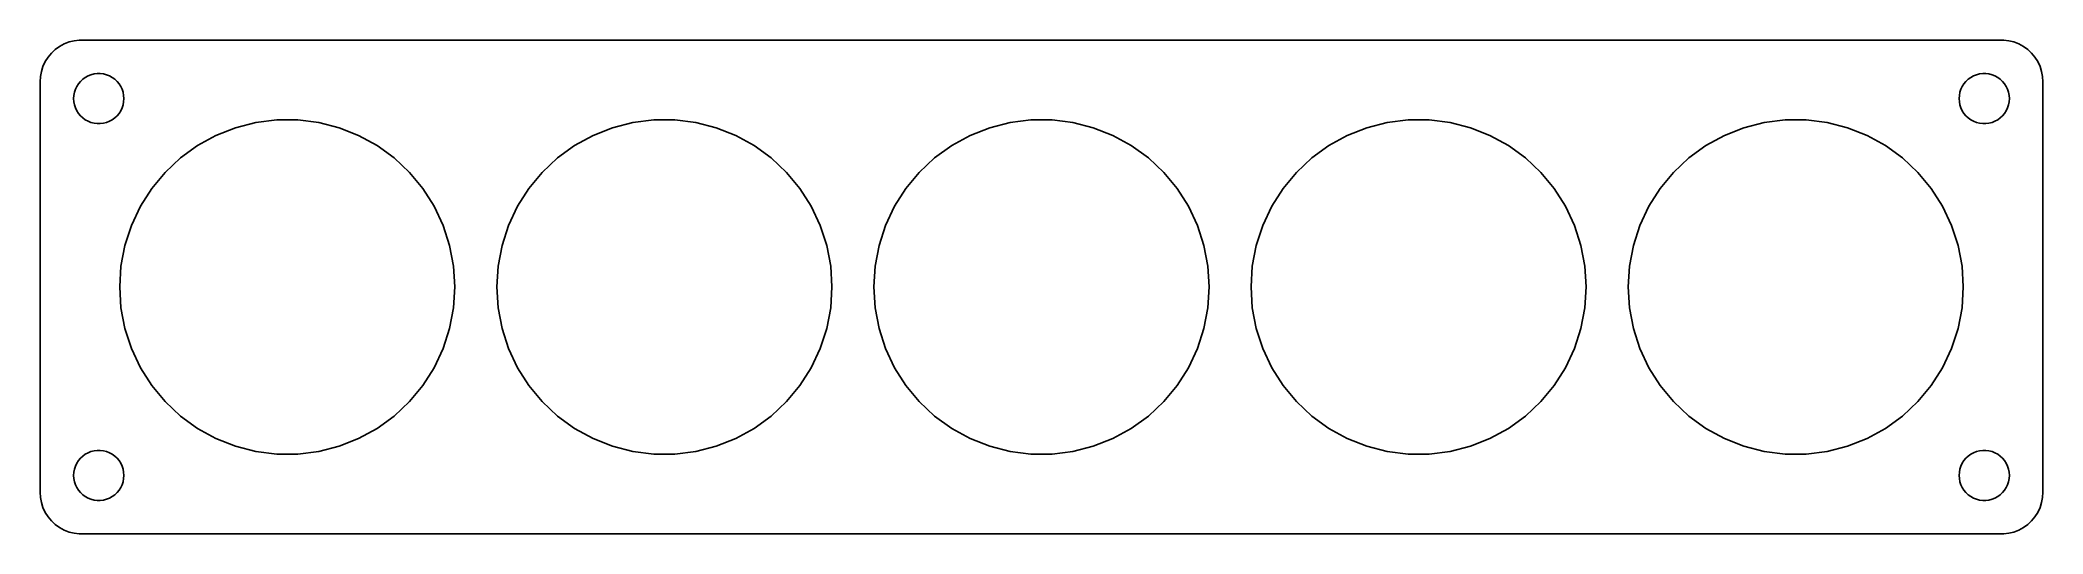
# Model space of a CAD drawing. Header units: metres. Extents: x -120 to 120, y -29 to 29.
import ezdxf

# ---------------------------------------------------------------- set-up
doc = ezdxf.new("R2010")
doc.units = ezdxf.units.M

msp = doc.modelspace()

# ---------------------------------------------------------------- linework, layer by layer
for p, q in [((-117.179, 28.7216), (-117.687, 28.3526)), ((-116.629, 29.0241), (-117.179, 28.7216)), ((-116.045, 29.2553), (-116.629, 29.0241)), ((-115.437, 29.4114), (-116.045, 29.2553)), ((-114.814, 29.4901), (-115.437, 29.4114)), ((114.814, 29.4901), (-114.814, 29.4901)), ((115.437, 29.4114), (114.814, 29.4901)), ((116.045, 29.2553), (115.437, 29.4114)), ((116.629, 29.0241), (116.045, 29.2553)), ((117.179, 28.7216), (116.629, 29.0241)), ((117.687, 28.3526), (117.179, 28.7216)), ((-119.149, 26.3406), (-119.343, 25.7434)), ((-118.882, 26.9088), (-119.149, 26.3406)), ((-118.545, 27.4389), (-118.882, 26.9088)), ((-118.145, 27.9227), (-118.545, 27.4389)), ((-117.687, 28.3526), (-118.145, 27.9227)), ((118.145, 27.9227), (117.687, 28.3526)), ((118.545, 27.4389), (118.145, 27.9227)), ((118.882, 26.9088), (118.545, 27.4389)), ((119.149, 26.3406), (118.882, 26.9088)), ((119.343, 25.7434), (119.149, 26.3406)), ((-119.461, 25.1267), (-119.5, 24.5)), ((-119.5, 24.5), (-119.5, -24.5)), ((-119.343, 25.7434), (-119.461, 25.1267)), ((-115.289, 23.6044), (-115.129, 23.9453)), ((-115.129, 23.9453), (-114.927, 24.2634)), ((-114.927, 24.2634), (-114.687, 24.5536)), ((-114.687, 24.5536), (-114.412, 24.8115)), ((-114.412, 24.8115), (-114.107, 25.033)), ((-114.107, 25.033), (-113.777, 25.2145)), ((-113.777, 25.2145), (-113.427, 25.3532)), ((-113.427, 25.3532), (-113.062, 25.4469)), ((-113.062, 25.4469), (-112.688, 25.4941)), ((-112.688, 25.4941), (-112.312, 25.4941)), ((-112.312, 25.4941), (-111.938, 25.4469)), ((-111.938, 25.4469), (-111.573, 25.3532)), ((-111.573, 25.3532), (-111.223, 25.2145)), ((-111.223, 25.2145), (-110.893, 25.033)), ((-110.893, 25.033), (-110.588, 24.8115)), ((-110.588, 24.8115), (-110.313, 24.5536)), ((-110.313, 24.5536), (-110.073, 24.2634)), ((-110.073, 24.2634), (-109.871, 23.9453)), ((-109.871, 23.9453), (-109.711, 23.6044)), ((109.711, 23.6044), (109.871, 23.9453)), ((109.871, 23.9453), (110.073, 24.2634)), ((110.073, 24.2634), (110.313, 24.5536)), ((110.313, 24.5536), (110.588, 24.8115)), ((110.588, 24.8115), (110.893, 25.033)), ((110.893, 25.033), (111.223, 25.2145)), ((111.223, 25.2145), (111.573, 25.3532)), ((111.573, 25.3532), (111.938, 25.4469)), ((111.938, 25.4469), (112.312, 25.4941)), ((112.312, 25.4941), (112.688, 25.4941)), ((112.688, 25.4941), (113.062, 25.4469)), ((113.062, 25.4469), (113.427, 25.3532)), ((113.427, 25.3532), (113.777, 25.2145)), ((113.777, 25.2145), (114.107, 25.033)), ((114.107, 25.033), (114.412, 24.8115)), ((114.412, 24.8115), (114.687, 24.5536)), ((114.687, 24.5536), (114.927, 24.2634)), ((114.927, 24.2634), (115.129, 23.9453)), ((115.129, 23.9453), (115.289, 23.6044)), ((119.461, 25.1267), (119.343, 25.7434)), ((119.5, 24.5), (119.461, 25.1267)), ((119.5, -24.5), (119.5, 24.5)), ((-115.5, 22.5), (-115.476, 22.876)), ((-115.476, 22.124), (-115.5, 22.5)), ((-115.476, 22.876), (-115.406, 23.2461)), ((-115.406, 21.7539), (-115.476, 22.124)), ((-115.406, 23.2461), (-115.289, 23.6044)), ((-115.289, 21.3956), (-115.406, 21.7539)), ((-109.711, 23.6044), (-109.594, 23.2461)), ((-109.594, 21.7539), (-109.711, 21.3956)), ((-109.594, 23.2461), (-109.524, 22.876)), ((-109.524, 22.124), (-109.594, 21.7539)), ((-109.524, 22.876), (-109.5, 22.5)), ((-109.5, 22.5), (-109.524, 22.124)), ((109.5, 22.5), (109.524, 22.876)), ((109.524, 22.124), (109.5, 22.5)), ((109.524, 22.876), (109.594, 23.2461)), ((109.594, 21.7539), (109.524, 22.124)), ((109.594, 23.2461), (109.711, 23.6044)), ((109.711, 21.3956), (109.594, 21.7539)), ((115.289, 23.6044), (115.406, 23.2461)), ((115.406, 21.7539), (115.289, 21.3956)), ((115.406, 23.2461), (115.476, 22.876)), ((115.476, 22.124), (115.406, 21.7539)), ((115.476, 22.876), (115.5, 22.5)), ((115.5, 22.5), (115.476, 22.124)), ((-115.129, 21.0547), (-115.289, 21.3956)), ((-114.927, 20.7366), (-115.129, 21.0547)), ((-114.687, 20.4464), (-114.927, 20.7366)), ((-114.412, 20.1884), (-114.687, 20.4464)), ((-114.107, 19.967), (-114.412, 20.1884)), ((-113.777, 19.7855), (-114.107, 19.967)), ((-113.427, 19.6468), (-113.777, 19.7855)), ((-113.062, 19.5531), (-113.427, 19.6468)), ((-112.688, 19.5059), (-113.062, 19.5531)), ((-112.312, 19.5059), (-112.688, 19.5059)), ((-111.938, 19.5531), (-112.312, 19.5059)), ((-111.573, 19.6468), (-111.938, 19.5531)), ((-111.223, 19.7855), (-111.573, 19.6468)), ((-110.893, 19.967), (-111.223, 19.7855)), ((-110.588, 20.1884), (-110.893, 19.967)), ((-110.313, 20.4464), (-110.588, 20.1884)), ((-110.073, 20.7366), (-110.313, 20.4464)), ((-109.871, 21.0547), (-110.073, 20.7366)), ((-109.711, 21.3956), (-109.871, 21.0547)), ((-96.1803, 19.0211), (-93.7476, 19.6457)), ((-93.7476, 19.6457), (-91.2558, 19.9605)), ((-91.2558, 19.9605), (-88.7442, 19.9605)), ((-88.7442, 19.9605), (-86.2524, 19.6457)), ((-86.2524, 19.6457), (-83.8197, 19.0211)), ((-51.1803, 19.0211), (-48.7476, 19.6457)), ((-48.7476, 19.6457), (-46.2558, 19.9605)), ((-46.2558, 19.9605), (-43.7442, 19.9605)), ((-43.7442, 19.9605), (-41.2524, 19.6457)), ((-41.2524, 19.6457), (-38.8197, 19.0211)), ((-6.18033, 19.0211), (-3.74762, 19.6457)), ((-3.74762, 19.6457), (-1.2558, 19.9605)), ((-1.2558, 19.9605), (1.2558, 19.9605)), ((1.2558, 19.9605), (3.74762, 19.6457)), ((3.74762, 19.6457), (6.18033, 19.0211)), ((38.8197, 19.0211), (41.2524, 19.6457)), ((41.2524, 19.6457), (43.7442, 19.9605)), ((43.7442, 19.9605), (46.2558, 19.9605)), ((46.2558, 19.9605), (48.7476, 19.6457)), ((48.7476, 19.6457), (51.1803, 19.0211)), ((83.8197, 19.0211), (86.2524, 19.6457)), ((86.2524, 19.6457), (88.7442, 19.9605)), ((88.7442, 19.9605), (91.2558, 19.9605)), ((91.2558, 19.9605), (93.7476, 19.6457)), ((93.7476, 19.6457), (96.1803, 19.0211)), ((109.871, 21.0547), (109.711, 21.3956)), ((110.073, 20.7366), (109.871, 21.0547)), ((110.313, 20.4464), (110.073, 20.7366)), ((110.588, 20.1884), (110.313, 20.4464)), ((110.893, 19.967), (110.588, 20.1884)), ((111.223, 19.7855), (110.893, 19.967)), ((111.573, 19.6468), (111.223, 19.7855)), ((111.938, 19.5531), (111.573, 19.6468)), ((112.312, 19.5059), (111.938, 19.5531)), ((112.688, 19.5059), (112.312, 19.5059)), ((113.062, 19.5531), (112.688, 19.5059)), ((113.427, 19.6468), (113.062, 19.5531)), ((113.777, 19.7855), (113.427, 19.6468)), ((114.107, 19.967), (113.777, 19.7855)), ((114.412, 20.1884), (114.107, 19.967)), ((114.687, 20.4464), (114.412, 20.1884)), ((114.927, 20.7366), (114.687, 20.4464)), ((115.129, 21.0547), (114.927, 20.7366)), ((115.289, 21.3956), (115.129, 21.0547)), ((-102.748, 15.4103), (-100.717, 16.8866)), ((-100.717, 16.8866), (-98.5156, 18.0965)), ((-98.5156, 18.0965), (-96.1803, 19.0211)), ((-83.8197, 19.0211), (-81.4844, 18.0965)), ((-81.4844, 18.0965), (-79.2835, 16.8866)), ((-79.2835, 16.8866), (-77.2515, 15.4103)), ((-57.7485, 15.4103), (-55.7165, 16.8866)), ((-55.7165, 16.8866), (-53.5156, 18.0965)), ((-53.5156, 18.0965), (-51.1803, 19.0211)), ((-38.8197, 19.0211), (-36.4844, 18.0965)), ((-36.4844, 18.0965), (-34.2835, 16.8866)), ((-34.2835, 16.8866), (-32.2515, 15.4103)), ((-12.7485, 15.4103), (-10.7165, 16.8866)), ((-10.7165, 16.8866), (-8.51558, 18.0965)), ((-8.51558, 18.0965), (-6.18033, 19.0211)), ((6.18033, 19.0211), (8.51558, 18.0965)), ((8.51558, 18.0965), (10.7165, 16.8866)), ((10.7165, 16.8866), (12.7485, 15.4103)), ((32.2515, 15.4103), (34.2835, 16.8866)), ((34.2835, 16.8866), (36.4844, 18.0965)), ((36.4844, 18.0965), (38.8197, 19.0211)), ((51.1803, 19.0211), (53.5156, 18.0965)), ((53.5156, 18.0965), (55.7165, 16.8866)), ((55.7165, 16.8866), (57.7485, 15.4103)), ((77.2515, 15.4103), (79.2835, 16.8866)), ((79.2835, 16.8866), (81.4844, 18.0965)), ((81.4844, 18.0965), (83.8197, 19.0211)), ((96.1803, 19.0211), (98.5156, 18.0965)), ((98.5156, 18.0965), (100.717, 16.8866)), ((100.717, 16.8866), (102.748, 15.4103)), ((-104.579, 13.6909), (-102.748, 15.4103)), ((-77.2515, 15.4103), (-75.4206, 13.6909)), ((-59.5794, 13.6909), (-57.7485, 15.4103)), ((-32.2515, 15.4103), (-30.4206, 13.6909)), ((-14.5794, 13.6909), (-12.7485, 15.4103)), ((12.7485, 15.4103), (14.5794, 13.6909)), ((30.4206, 13.6909), (32.2515, 15.4103)), ((57.7485, 15.4103), (59.5794, 13.6909)), ((75.4206, 13.6909), (77.2515, 15.4103)), ((102.748, 15.4103), (104.579, 13.6909)), ((-106.18, 11.7557), (-104.579, 13.6909)), ((-75.4206, 13.6909), (-73.8197, 11.7557)), ((-61.1803, 11.7557), (-59.5794, 13.6909)), ((-30.4206, 13.6909), (-28.8197, 11.7557)), ((-16.1803, 11.7557), (-14.5794, 13.6909)), ((14.5794, 13.6909), (16.1803, 11.7557)), ((28.8197, 11.7557), (30.4206, 13.6909)), ((59.5794, 13.6909), (61.1803, 11.7557)), ((73.8197, 11.7557), (75.4206, 13.6909)), ((104.579, 13.6909), (106.18, 11.7557)), ((-108.596, 7.36249), (-107.526, 9.63507)), ((-107.526, 9.63507), (-106.18, 11.7557)), ((-73.8197, 11.7557), (-72.4739, 9.63507)), ((-72.4739, 9.63507), (-71.4045, 7.36249)), ((-63.5955, 7.36249), (-62.5261, 9.63507)), ((-62.5261, 9.63507), (-61.1803, 11.7557)), ((-28.8197, 11.7557), (-27.4739, 9.63507)), ((-27.4739, 9.63507), (-26.4045, 7.36249)), ((-18.5955, 7.36249), (-17.5261, 9.63507)), ((-17.5261, 9.63507), (-16.1803, 11.7557)), ((16.1803, 11.7557), (17.5261, 9.63507)), ((17.5261, 9.63507), (18.5955, 7.36249)), ((26.4045, 7.36249), (27.4739, 9.63507)), ((27.4739, 9.63507), (28.8197, 11.7557)), ((61.1803, 11.7557), (62.5261, 9.63507)), ((62.5261, 9.63507), (63.5955, 7.36249)), ((71.4045, 7.36249), (72.4739, 9.63507)), ((72.4739, 9.63507), (73.8197, 11.7557)), ((106.18, 11.7557), (107.526, 9.63507)), ((107.526, 9.63507), (108.596, 7.36249)), ((-109.372, 4.97379), (-108.596, 7.36249)), ((-71.4045, 7.36249), (-70.6283, 4.97379)), ((-64.3717, 4.97379), (-63.5955, 7.36249)), ((-26.4045, 7.36249), (-25.6283, 4.97379)), ((-19.3717, 4.97379), (-18.5955, 7.36249)), ((18.5955, 7.36249), (19.3717, 4.97379)), ((25.6283, 4.97379), (26.4045, 7.36249)), ((63.5955, 7.36249), (64.3717, 4.97379)), ((70.6283, 4.97379), (71.4045, 7.36249)), ((108.596, 7.36249), (109.372, 4.97379)), ((-109.842, 2.50665), (-109.372, 4.97379)), ((-70.6283, 4.97379), (-70.1577, 2.50665)), ((-64.8423, 2.50665), (-64.3717, 4.97379)), ((-25.6283, 4.97379), (-25.1577, 2.50665)), ((-19.8423, 2.50665), (-19.3717, 4.97379)), ((19.3717, 4.97379), (19.8423, 2.50665)), ((25.1577, 2.50665), (25.6283, 4.97379)), ((64.3717, 4.97379), (64.8423, 2.50665)), ((70.1577, 2.50665), (70.6283, 4.97379)), ((109.372, 4.97379), (109.842, 2.50665)), ((-110, 0), (-109.842, 2.50665)), ((-70.1577, 2.50665), (-70, 0)), ((-65, 0), (-64.8423, 2.50665)), ((-25.1577, 2.50665), (-25, 0)), ((-20, 0), (-19.8423, 2.50665)), ((19.8423, 2.50665), (20, 0)), ((25, 0), (25.1577, 2.50665)), ((64.8423, 2.50665), (65, 0)), ((70, 0), (70.1577, 2.50665)), ((109.842, 2.50665), (110, 0)), ((-109.842, -2.50665), (-110, 0)), ((-70, 0), (-70.1577, -2.50665)), ((-64.8423, -2.50665), (-65, 0)), ((-25, 0), (-25.1577, -2.50665)), ((-19.8423, -2.50665), (-20, 0)), ((20, 0), (19.8423, -2.50665)), ((25.1577, -2.50665), (25, 0)), ((65, 0), (64.8423, -2.50665)), ((70.1577, -2.50665), (70, 0)), ((110, 0), (109.842, -2.50665)), ((-109.372, -4.97379), (-109.842, -2.50665)), ((-70.1577, -2.50665), (-70.6283, -4.97379)), ((-64.3717, -4.97379), (-64.8423, -2.50665)), ((-25.1577, -2.50665), (-25.6283, -4.97379)), ((-19.3717, -4.97379), (-19.8423, -2.50665)), ((19.8423, -2.50665), (19.3717, -4.97379)), ((25.6283, -4.97379), (25.1577, -2.50665)), ((64.8423, -2.50665), (64.3717, -4.97379)), ((70.6283, -4.97379), (70.1577, -2.50665)), ((109.842, -2.50665), (109.372, -4.97379)), ((-108.596, -7.36249), (-109.372, -4.97379)), ((-70.6283, -4.97379), (-71.4045, -7.36249)), ((-63.5955, -7.36249), (-64.3717, -4.97379)), ((-25.6283, -4.97379), (-26.4045, -7.36249)), ((-18.5955, -7.36249), (-19.3717, -4.97379)), ((19.3717, -4.97379), (18.5955, -7.36249)), ((26.4045, -7.36249), (25.6283, -4.97379)), ((64.3717, -4.97379), (63.5955, -7.36249)), ((71.4045, -7.36249), (70.6283, -4.97379)), ((109.372, -4.97379), (108.596, -7.36249)), ((-107.526, -9.63507), (-108.596, -7.36249)), ((-71.4045, -7.36249), (-72.4739, -9.63507)), ((-62.5261, -9.63507), (-63.5955, -7.36249)), ((-26.4045, -7.36249), (-27.4739, -9.63507)), ((-17.5261, -9.63507), (-18.5955, -7.36249)), ((18.5955, -7.36249), (17.5261, -9.63507)), ((27.4739, -9.63507), (26.4045, -7.36249)), ((63.5955, -7.36249), (62.5261, -9.63507)), ((72.4739, -9.63507), (71.4045, -7.36249)), ((108.596, -7.36249), (107.526, -9.63507)), ((-106.18, -11.7557), (-107.526, -9.63507)), ((-104.579, -13.6909), (-106.18, -11.7557)), ((-73.8197, -11.7557), (-75.4206, -13.6909)), ((-72.4739, -9.63507), (-73.8197, -11.7557)), ((-61.1803, -11.7557), (-62.5261, -9.63507)), ((-59.5794, -13.6909), (-61.1803, -11.7557)), ((-28.8197, -11.7557), (-30.4206, -13.6909)), ((-27.4739, -9.63507), (-28.8197, -11.7557)), ((-16.1803, -11.7557), (-17.5261, -9.63507)), ((-14.5794, -13.6909), (-16.1803, -11.7557)), ((16.1803, -11.7557), (14.5794, -13.6909)), ((17.5261, -9.63507), (16.1803, -11.7557)), ((28.8197, -11.7557), (27.4739, -9.63507)), ((30.4206, -13.6909), (28.8197, -11.7557)), ((61.1803, -11.7557), (59.5794, -13.6909)), ((62.5261, -9.63507), (61.1803, -11.7557)), ((73.8197, -11.7557), (72.4739, -9.63507)), ((75.4206, -13.6909), (73.8197, -11.7557)), ((106.18, -11.7557), (104.579, -13.6909)), ((107.526, -9.63507), (106.18, -11.7557)), ((-102.748, -15.4103), (-104.579, -13.6909)), ((-75.4206, -13.6909), (-77.2515, -15.4103)), ((-57.7485, -15.4103), (-59.5794, -13.6909)), ((-30.4206, -13.6909), (-32.2515, -15.4103)), ((-12.7485, -15.4103), (-14.5794, -13.6909)), ((14.5794, -13.6909), (12.7485, -15.4103)), ((32.2515, -15.4103), (30.4206, -13.6909)), ((59.5794, -13.6909), (57.7485, -15.4103)), ((77.2515, -15.4103), (75.4206, -13.6909)), ((104.579, -13.6909), (102.748, -15.4103)), ((-100.717, -16.8866), (-102.748, -15.4103)), ((-77.2515, -15.4103), (-79.2835, -16.8866)), ((-55.7165, -16.8866), (-57.7485, -15.4103)), ((-32.2515, -15.4103), (-34.2835, -16.8866)), ((-10.7165, -16.8866), (-12.7485, -15.4103)), ((12.7485, -15.4103), (10.7165, -16.8866)), ((34.2835, -16.8866), (32.2515, -15.4103)), ((57.7485, -15.4103), (55.7165, -16.8866)), ((79.2835, -16.8866), (77.2515, -15.4103)), ((102.748, -15.4103), (100.717, -16.8866)), ((-98.5156, -18.0965), (-100.717, -16.8866)), ((-96.1803, -19.0211), (-98.5156, -18.0965)), ((-93.7476, -19.6457), (-96.1803, -19.0211)), ((-83.8197, -19.0211), (-86.2524, -19.6457)), ((-81.4844, -18.0965), (-83.8197, -19.0211)), ((-79.2835, -16.8866), (-81.4844, -18.0965)), ((-53.5156, -18.0965), (-55.7165, -16.8866)), ((-51.1803, -19.0211), (-53.5156, -18.0965)), ((-48.7476, -19.6457), (-51.1803, -19.0211)), ((-38.8197, -19.0211), (-41.2524, -19.6457)), ((-36.4844, -18.0965), (-38.8197, -19.0211)), ((-34.2835, -16.8866), (-36.4844, -18.0965)), ((-8.51558, -18.0965), (-10.7165, -16.8866)), ((-6.18033, -19.0211), (-8.51558, -18.0965)), ((-3.74762, -19.6457), (-6.18033, -19.0211)), ((6.18033, -19.0211), (3.74762, -19.6457)), ((8.51558, -18.0965), (6.18033, -19.0211)), ((10.7165, -16.8866), (8.51558, -18.0965)), ((36.4844, -18.0965), (34.2835, -16.8866)), ((38.8197, -19.0211), (36.4844, -18.0965)), ((41.2524, -19.6457), (38.8197, -19.0211)), ((51.1803, -19.0211), (48.7476, -19.6457)), ((53.5156, -18.0965), (51.1803, -19.0211)), ((55.7165, -16.8866), (53.5156, -18.0965)), ((81.4844, -18.0965), (79.2835, -16.8866)), ((83.8197, -19.0211), (81.4844, -18.0965)), ((86.2524, -19.6457), (83.8197, -19.0211)), ((96.1803, -19.0211), (93.7476, -19.6457)), ((98.5156, -18.0965), (96.1803, -19.0211)), ((100.717, -16.8866), (98.5156, -18.0965)), ((-115.406, -21.7539), (-115.289, -21.3956)), ((-115.289, -21.3956), (-115.129, -21.0547)), ((-115.129, -21.0547), (-114.927, -20.7366)), ((-114.927, -20.7366), (-114.687, -20.4464)), ((-114.687, -20.4464), (-114.412, -20.1884)), ((-114.412, -20.1884), (-114.107, -19.967)), ((-114.107, -19.967), (-113.777, -19.7855)), ((-113.777, -19.7855), (-113.427, -19.6468)), ((-113.427, -19.6468), (-113.062, -19.5531)), ((-113.062, -19.5531), (-112.688, -19.5059)), ((-112.688, -19.5059), (-112.312, -19.5059)), ((-112.312, -19.5059), (-111.938, -19.5531)), ((-111.938, -19.5531), (-111.573, -19.6468)), ((-111.573, -19.6468), (-111.223, -19.7855)), ((-111.223, -19.7855), (-110.893, -19.967)), ((-110.893, -19.967), (-110.588, -20.1884)), ((-110.588, -20.1884), (-110.313, -20.4464)), ((-110.313, -20.4464), (-110.073, -20.7366)), ((-110.073, -20.7366), (-109.871, -21.0547)), ((-109.871, -21.0547), (-109.711, -21.3956)), ((-109.711, -21.3956), (-109.594, -21.7539)), ((-91.2558, -19.9605), (-93.7476, -19.6457)), ((-88.7442, -19.9605), (-91.2558, -19.9605)), ((-86.2524, -19.6457), (-88.7442, -19.9605)), ((-46.2558, -19.9605), (-48.7476, -19.6457)), ((-43.7442, -19.9605), (-46.2558, -19.9605)), ((-41.2524, -19.6457), (-43.7442, -19.9605)), ((-1.2558, -19.9605), (-3.74762, -19.6457)), ((1.2558, -19.9605), (-1.2558, -19.9605)), ((3.74762, -19.6457), (1.2558, -19.9605)), ((43.7442, -19.9605), (41.2524, -19.6457)), ((46.2558, -19.9605), (43.7442, -19.9605)), ((48.7476, -19.6457), (46.2558, -19.9605)), ((88.7442, -19.9605), (86.2524, -19.6457)), ((91.2558, -19.9605), (88.7442, -19.9605)), ((93.7476, -19.6457), (91.2558, -19.9605)), ((109.594, -21.7539), (109.711, -21.3956)), ((109.711, -21.3956), (109.871, -21.0547)), ((109.871, -21.0547), (110.073, -20.7366)), ((110.073, -20.7366), (110.313, -20.4464)), ((110.313, -20.4464), (110.588, -20.1884)), ((110.588, -20.1884), (110.893, -19.967)), ((110.893, -19.967), (111.223, -19.7855)), ((111.223, -19.7855), (111.573, -19.6468)), ((111.573, -19.6468), (111.938, -19.5531)), ((111.938, -19.5531), (112.312, -19.5059)), ((112.312, -19.5059), (112.688, -19.5059)), ((112.688, -19.5059), (113.062, -19.5531)), ((113.062, -19.5531), (113.427, -19.6468)), ((113.427, -19.6468), (113.777, -19.7855)), ((113.777, -19.7855), (114.107, -19.967)), ((114.107, -19.967), (114.412, -20.1884)), ((114.412, -20.1884), (114.687, -20.4464)), ((114.687, -20.4464), (114.927, -20.7366)), ((114.927, -20.7366), (115.129, -21.0547)), ((115.129, -21.0547), (115.289, -21.3956)), ((115.289, -21.3956), (115.406, -21.7539)), ((-115.5, -22.5), (-115.476, -22.124)), ((-115.476, -22.876), (-115.5, -22.5)), ((-115.476, -22.124), (-115.406, -21.7539)), ((-115.406, -23.2461), (-115.476, -22.876)), ((-115.289, -23.6044), (-115.406, -23.2461)), ((-115.129, -23.9453), (-115.289, -23.6044)), ((-109.711, -23.6044), (-109.871, -23.9453)), ((-109.594, -23.2461), (-109.711, -23.6044)), ((-109.594, -21.7539), (-109.524, -22.124)), ((-109.524, -22.876), (-109.594, -23.2461)), ((-109.524, -22.124), (-109.5, -22.5)), ((-109.5, -22.5), (-109.524, -22.876)), ((109.5, -22.5), (109.524, -22.124)), ((109.524, -22.876), (109.5, -22.5)), ((109.524, -22.124), (109.594, -21.7539)), ((109.594, -23.2461), (109.524, -22.876)), ((109.711, -23.6044), (109.594, -23.2461)), ((109.871, -23.9453), (109.711, -23.6044)), ((115.289, -23.6044), (115.129, -23.9453)), ((115.406, -23.2461), (115.289, -23.6044)), ((115.406, -21.7539), (115.476, -22.124)), ((115.476, -22.876), (115.406, -23.2461)), ((115.476, -22.124), (115.5, -22.5)), ((115.5, -22.5), (115.476, -22.876)), ((-119.5, -24.5), (-119.461, -25.1267)), ((-119.461, -25.1267), (-119.343, -25.7434)), ((-119.343, -25.7434), (-119.149, -26.3406)), ((-114.927, -24.2634), (-115.129, -23.9453)), ((-114.687, -24.5536), (-114.927, -24.2634)), ((-114.412, -24.8115), (-114.687, -24.5536)), ((-114.107, -25.033), (-114.412, -24.8115)), ((-113.777, -25.2145), (-114.107, -25.033)), ((-113.427, -25.3532), (-113.777, -25.2145)), ((-113.062, -25.4469), (-113.427, -25.3532)), ((-112.688, -25.4941), (-113.062, -25.4469)), ((-112.312, -25.4941), (-112.688, -25.4941)), ((-111.938, -25.4469), (-112.312, -25.4941)), ((-111.573, -25.3532), (-111.938, -25.4469)), ((-111.223, -25.2145), (-111.573, -25.3532)), ((-110.893, -25.033), (-111.223, -25.2145)), ((-110.588, -24.8115), (-110.893, -25.033)), ((-110.313, -24.5536), (-110.588, -24.8115)), ((-110.073, -24.2634), (-110.313, -24.5536)), ((-109.871, -23.9453), (-110.073, -24.2634)), ((110.073, -24.2634), (109.871, -23.9453)), ((110.313, -24.5536), (110.073, -24.2634)), ((110.588, -24.8115), (110.313, -24.5536)), ((110.893, -25.033), (110.588, -24.8115)), ((111.223, -25.2145), (110.893, -25.033)), ((111.573, -25.3532), (111.223, -25.2145)), ((111.938, -25.4469), (111.573, -25.3532)), ((112.312, -25.4941), (111.938, -25.4469)), ((112.688, -25.4941), (112.312, -25.4941)), ((113.062, -25.4469), (112.688, -25.4941)), ((113.427, -25.3532), (113.062, -25.4469)), ((113.777, -25.2145), (113.427, -25.3532)), ((114.107, -25.033), (113.777, -25.2145)), ((114.412, -24.8115), (114.107, -25.033)), ((114.687, -24.5536), (114.412, -24.8115)), ((114.927, -24.2634), (114.687, -24.5536)), ((115.129, -23.9453), (114.927, -24.2634)), ((119.149, -26.3406), (119.343, -25.7434)), ((119.343, -25.7434), (119.461, -25.1267)), ((119.461, -25.1267), (119.5, -24.5)), ((-119.149, -26.3406), (-118.882, -26.9088)), ((-118.882, -26.9088), (-118.545, -27.4389)), ((-118.545, -27.4389), (-118.145, -27.9227)), ((-118.145, -27.9227), (-117.687, -28.3526)), ((-117.687, -28.3526), (-117.179, -28.7216)), ((117.179, -28.7216), (117.687, -28.3526)), ((117.687, -28.3526), (118.145, -27.9227)), ((118.145, -27.9227), (118.545, -27.4389)), ((118.545, -27.4389), (118.882, -26.9088)), ((118.882, -26.9088), (119.149, -26.3406)), ((-117.179, -28.7216), (-116.629, -29.0241)), ((-116.629, -29.0241), (-116.045, -29.2553)), ((-116.045, -29.2553), (-115.437, -29.4114)), ((-115.437, -29.4114), (-114.814, -29.4901)), ((-114.814, -29.4901), (114.814, -29.4901)), ((114.814, -29.4901), (115.437, -29.4114)), ((115.437, -29.4114), (116.045, -29.2553)), ((116.045, -29.2553), (116.629, -29.0241)), ((116.629, -29.0241), (117.179, -28.7216))]:
    msp.add_line(p, q)

doc.saveas('drawing.dxf')
